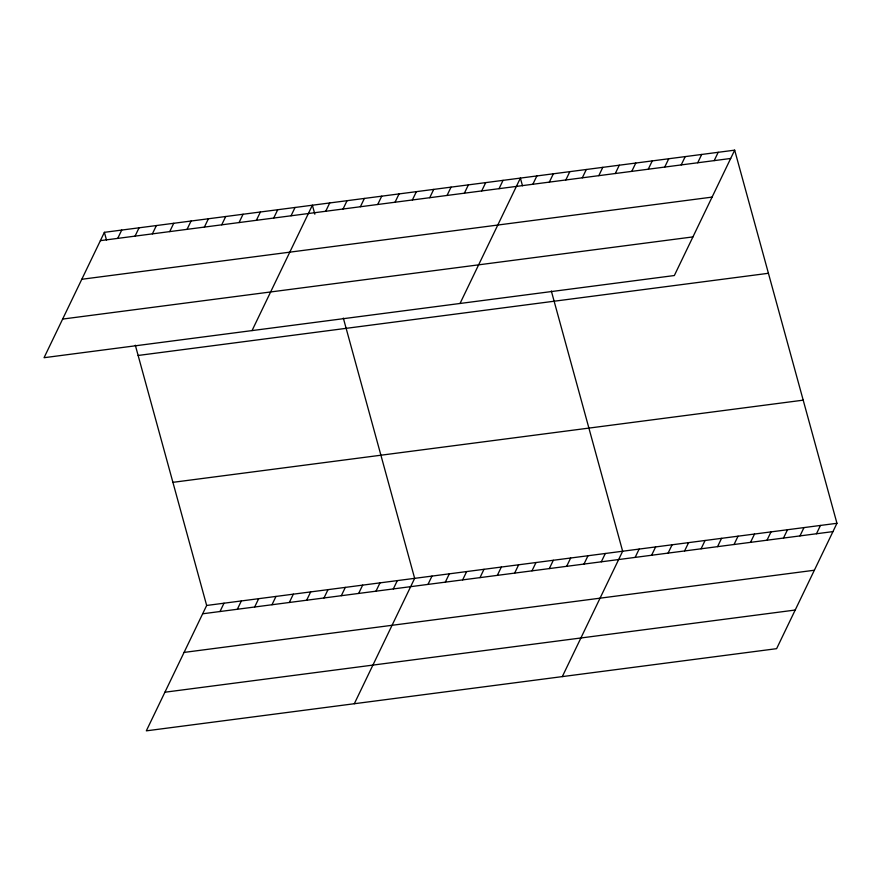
<?xml version="1.0" encoding="UTF-8"?>
<svg xmlns="http://www.w3.org/2000/svg" width="881" height="881" viewBox="0 0 881 881"><rect width="100%" height="100%" fill="white"/><g stroke="black" fill="none" stroke-linecap="round" stroke-linejoin="round"><path stroke-width="1.32" d="M104.387 232.331L44.05 357.708L674.339 275.533L734.677 150.155L104.387 232.331L106.502 240.028M117.724 238.388L121.721 230.073M135.057 236.13L139.055 227.816M152.391 233.861L156.389 225.547M169.725 231.604L173.722 223.289M187.058 229.346L191.056 221.032M204.381 227.089L208.39 218.774M221.715 224.831L225.723 216.517M239.048 222.563L243.057 214.248M256.382 220.305L260.391 211.991M273.716 218.048L277.724 209.733M291.049 215.79L295.047 207.476M252.043 330.584L312.381 205.207L314.847 214.193M325.717 211.264L329.714 202.949M343.05 209.006L347.048 200.692M360.384 206.749L364.382 198.434M377.718 204.491L381.715 196.177M395.051 202.223L399.049 193.908M135.322 345.209L206.661 605.467L146.323 730.845L776.613 648.669L836.95 523.292L734.677 150.155M412.385 199.965L416.383 191.651M219.997 611.524L223.994 603.21M429.719 197.707L433.716 189.393M237.33 609.267L241.328 600.952M447.041 195.45L451.05 187.135M254.664 607.009L258.662 598.695M464.375 193.192L468.384 184.878M271.987 604.74L275.995 596.426M481.709 190.924L485.717 182.609M289.32 602.483L293.329 594.168M499.042 188.666L503.051 180.352M306.654 600.225L310.663 591.911M460.036 303.471L520.385 178.094L522.488 185.792M323.988 597.968L327.996 589.653M532.862 184.261L536.859 175.947M341.321 595.71L345.33 587.396M549.348 182.114L553.345 173.799M358.655 593.442L362.653 585.127M565.833 179.955L569.831 171.641M375.989 591.184L379.986 582.87M582.319 177.808L586.317 169.493M393.322 588.926L397.32 580.612M598.805 175.66L602.802 167.346M354.316 703.732L414.654 578.354L343.326 318.085M615.29 173.513L619.288 165.199M427.99 584.411L431.987 576.097M631.765 171.366L635.774 163.051M445.323 582.143L449.321 573.828M648.251 169.218L652.259 160.904M462.657 579.885L466.655 571.571M664.737 167.06L668.745 158.745M479.991 577.628L483.988 569.313M681.222 164.912L685.22 156.598M497.325 575.37L501.322 567.056M697.708 162.765L701.705 154.45M514.658 573.102L518.656 564.787M714.194 160.617L718.191 152.303M531.981 570.844L535.989 562.53M549.315 568.586L553.323 560.272M566.648 566.329L570.657 558.014M583.982 564.071L587.99 555.757M601.316 561.803L605.324 553.488M562.309 676.608L622.647 551.231L551.319 290.972M635.135 557.398L639.132 549.083M651.621 555.25L655.618 546.936M668.106 553.103L672.104 544.788M684.592 550.955L688.59 542.641M701.078 548.797L705.075 540.482M717.552 546.649L721.561 538.335M734.038 544.502L738.047 536.188M750.524 542.355L754.532 534.04M767.01 540.207L771.007 531.893M783.495 538.06L787.493 529.745M799.981 535.901L803.979 527.587M816.467 533.754L820.464 525.439M100.39 240.645L730.679 158.47M81.801 279.277L712.09 197.102M62.639 319.076L692.929 236.901M138.141 355.461L768.43 273.286M172.907 482.336L803.197 400.161M206.661 605.467L836.95 523.292M202.663 613.782L832.952 531.606M184.074 652.414L814.352 570.238M164.912 692.213L795.202 610.037"/></g></svg>
